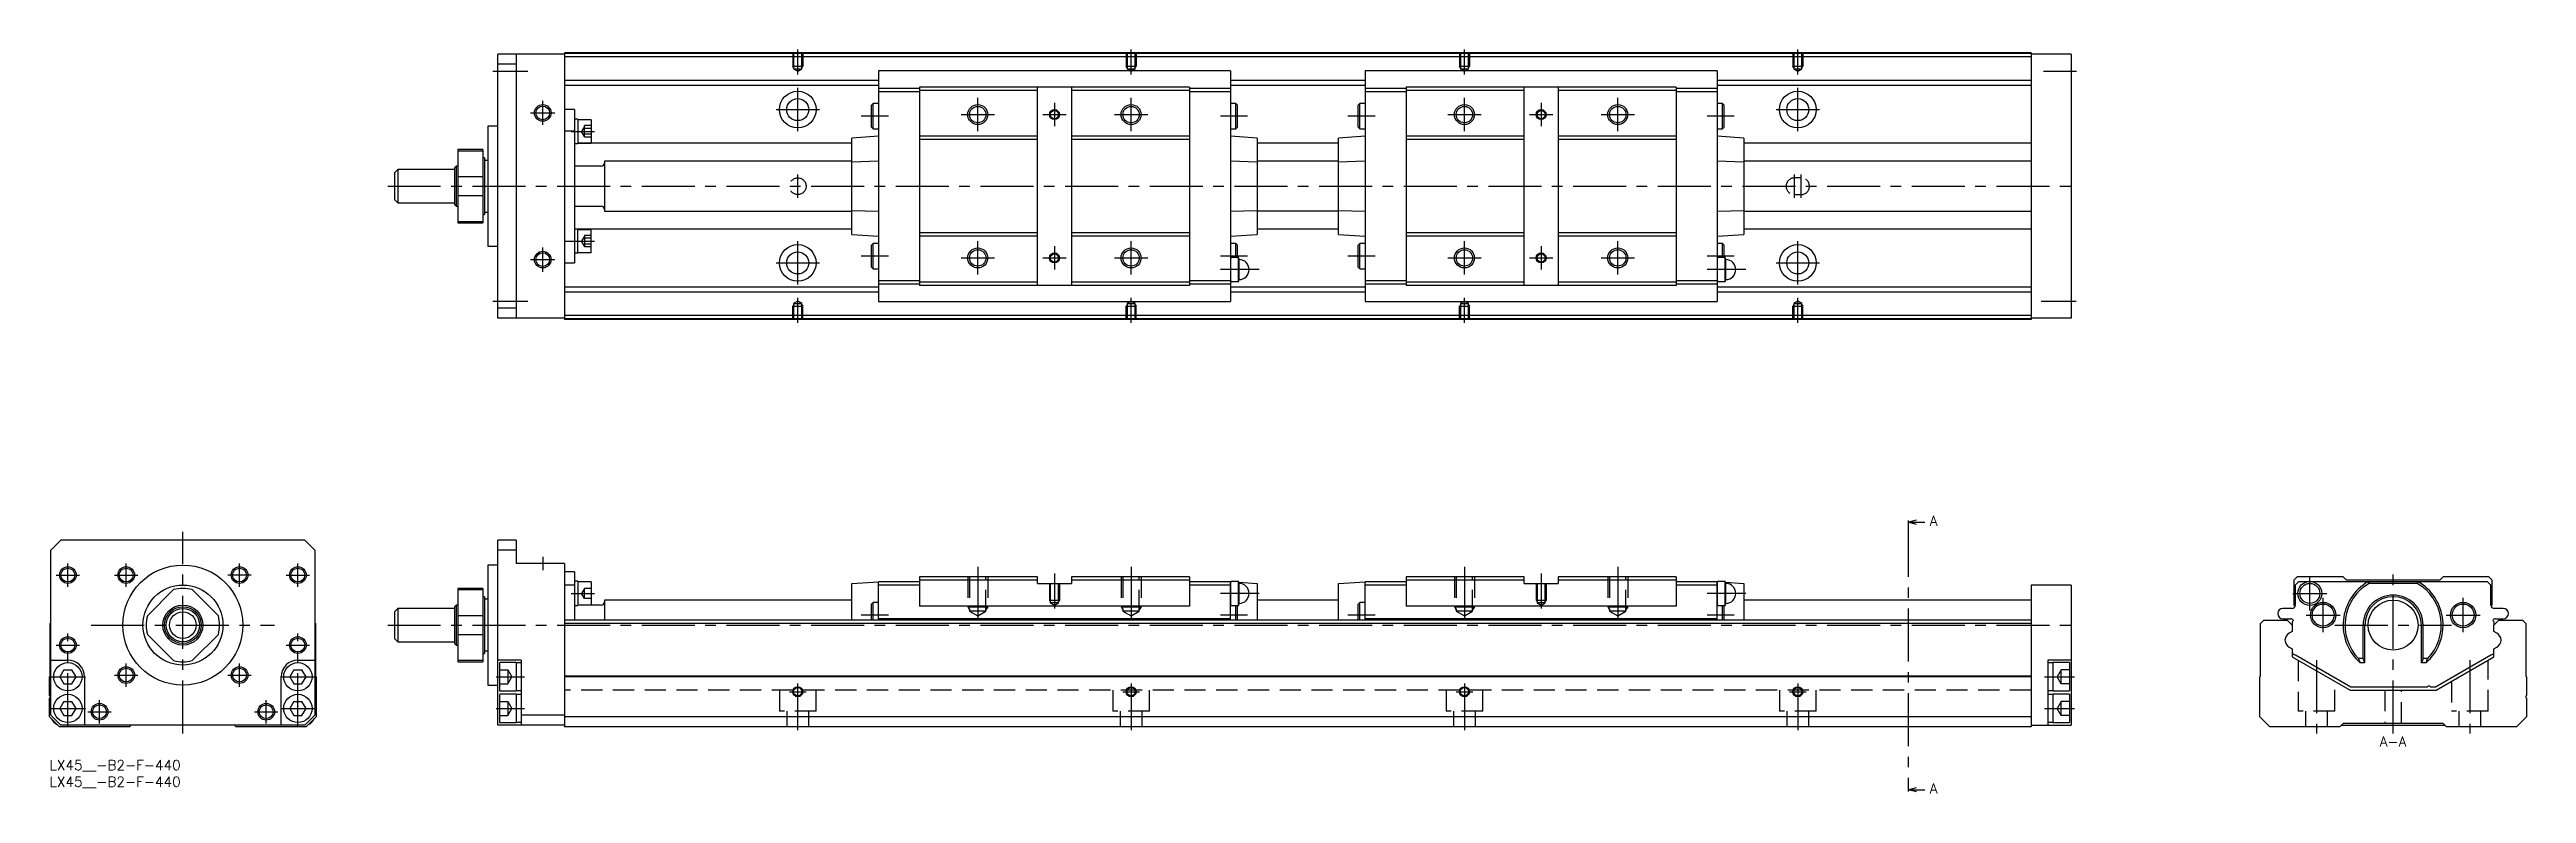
# Model space of a CAD drawing. Extents: x 0 to 743, y -10 to 213.
import ezdxf

# ---------------------------------------------------------------- set-up
doc = ezdxf.new("R2010")
doc.units = 0
doc.header["$LTSCALE"] = 0.5
doc.linetypes.add('CENTER', pattern=[50.8, 31.75, -6.35, 6.35, -6.35])
doc.linetypes.add('DASHED', pattern=[19.05, 12.7, -6.35])
for name, color, linetype in [('MSM_CENTER', 1, 'CENTER'), ('MSM_CONTINUOUS', 7, 'CONTINUOUS'), ('MSM_DASHED', 4, 'DASHED'), ('MSM_NARROW', 5, 'CONTINUOUS'), ('MSM_PART_NUMBER', 7, 'CONTINUOUS')]:
    doc.layers.add(name, color=color, linetype=linetype)
doc.styles.get("Standard").update_dxf_attribs({"font": 'txt.shx', "height": 3, "bigfont": 'bigfont.shx'})

# ---------------------------------------------------------------- blocks, each defined once
blk = doc.blocks.new('*U3')
at = {"layer": 'MSM_PART_NUMBER'}
blk.add_text('LX45__-B2-F-440', height=3, dxfattribs=at).set_placement((0, -3))
blk = doc.blocks.new('*U4')
at = {"layer": 'MSM_PART_NUMBER'}
blk.add_text('LX45__-B2-F-440', height=3, dxfattribs=at).set_placement((0, -8))

msp = doc.modelspace()

# ---------------------------------------------------------------- linework, layer by layer
at = {"layer": 'MSM_CENTER'}
for p, q in [((224.46, 205.61), (224.46, 213.12)), ((324.46, 205.61), (324.46, 213.12)), ((424.46, 205.61), (424.46, 213.12)), ((524.46, 205.61), (524.46, 213.12)), ((132.96, 206.62), (143.46, 206.62)), ((224.46, 188.62), (224.46, 201.62)), ((524.46, 188.62), (524.46, 201.62)), ((598.13, 206.62), (608.08, 206.62)), ((144.33, 194.12), (151.58, 194.12)), ((147.96, 190.5), (147.96, 197.75)), ((217.96, 195.12), (230.95, 195.12)), ((273.46, 193.62), (283.46, 193.62)), ((278.46, 188.62), (278.46, 198.62)), ((297.96, 193.62), (304.96, 193.62)), ((301.46, 197.12), (301.46, 190.12)), ((319.46, 193.62), (329.46, 193.62)), ((324.46, 188.62), (324.46, 198.62)), ((419.46, 193.62), (429.46, 193.62)), ((424.46, 188.62), (424.46, 198.62)), ((443.96, 193.62), (450.96, 193.62)), ((447.46, 197.12), (447.46, 190.12)), ((465.46, 193.62), (475.46, 193.62)), ((470.46, 188.62), (470.46, 198.62)), ((517.96, 195.12), (530.96, 195.12)), ((156.46, 188.58), (163.46, 188.58)), ((251.66, 193.12), (243.45, 193.12)), ((359.36, 193.12), (351.26, 193.12)), ((397.66, 193.12), (389.45, 193.12)), ((505.36, 193.12), (497.26, 193.12)), ((101.46, 172.12), (608.46, 172.12)), ((224.46, 168.62), (224.46, 175.62)), ((523.46, 168.62), (523.46, 175.62)), ((525.46, 168.62), (525.46, 175.62)), ((144.33, 150.12), (151.58, 150.12)), ((147.96, 146.5), (147.96, 153.75)), ((156.46, 155.67), (163.46, 155.67)), ((217.96, 149.12), (230.96, 149.12)), ((224.46, 142.62), (224.46, 155.62)), ((251.66, 151.12), (243.45, 151.12)), ((273.46, 150.62), (283.46, 150.62)), ((278.46, 145.62), (278.46, 155.62)), ((297.96, 150.62), (304.96, 150.62)), ((301.46, 154.12), (301.46, 147.12)), ((319.46, 150.62), (329.46, 150.62)), ((324.46, 145.62), (324.46, 155.62)), ((359.36, 151.12), (351.26, 151.12)), ((397.66, 151.12), (389.45, 151.12)), ((419.46, 150.62), (429.46, 150.62)), ((424.46, 145.62), (424.46, 155.62)), ((443.96, 150.62), (450.96, 150.62)), ((447.46, 154.12), (447.46, 147.12)), ((465.46, 150.62), (475.46, 150.62)), ((470.46, 145.62), (470.46, 155.62)), ((505.36, 151.12), (497.26, 151.12)), ((517.96, 149.12), (530.96, 149.12)), ((524.46, 142.62), (524.46, 155.62)), ((362.86, 147.12), (351.26, 147.12)), ((508.86, 147.12), (497.26, 147.12)), ((132.96, 137.62), (143.46, 137.62)), ((224.46, 131.12), (224.46, 138.63)), ((324.46, 131.12), (324.46, 138.63)), ((424.46, 131.12), (424.46, 138.63)), ((524.46, 131.12), (524.46, 138.63)), ((597.46, 137.62), (607.96, 137.62)), ((40, 8), (40, 68.5)), ((557.62, 70.87), (557.62, -8.37)), ((147.96, 61), (147.96, 57)), ((2, 55.5), (9, 55.5)), ((5.5, 52), (5.5, 59)), ((19.5, 55.5), (26.5, 55.5)), ((23, 52), (23, 59)), ((60.5, 55.5), (53.5, 55.5)), ((57, 52), (57, 59)), ((71, 55.5), (78, 55.5)), ((74.5, 52), (74.5, 59)), ((278.46, 58), (278.46, 40.3)), ((301.46, 56), (301.46, 45.5)), ((324.46, 58), (324.46, 40.3)), ((424.46, 58), (424.46, 40.3)), ((447.46, 56), (447.46, 45.5)), ((470.46, 58), (470.46, 40.3)), ((678.06, 44.87), (678.06, 55.13)), ((703.06, 8), (703.06, 56)), ((156.46, 50), (163.46, 50)), ((362.86, 50), (351.26, 50)), ((508.86, 50), (497.26, 50)), ((672.93, 50), (683.18, 50)), ((682.06, 38.37), (682.06, 48.63)), ((724.06, 38.37), (724.06, 48.63)), ((5.5, 10.25), (5.5, 38)), ((12.5, 40.5), (67.5, 40.5)), ((74.5, 10.25), (74.5, 38)), ((101.46, 40.5), (606.46, 40.5)), ((251.66, 43.5), (243.45, 43.5)), ((359.36, 43.5), (351.26, 43.5)), ((397.66, 43.5), (389.45, 43.5)), ((505.36, 43.5), (497.26, 43.5)), ((676.93, 43.5), (687.18, 43.5)), ((685.56, 40.5), (720.56, 40.5)), ((718.93, 43.5), (729.18, 43.5)), ((2, 34.5), (9, 34.5)), ((71, 34.5), (78, 34.5)), ((680.06, 29.97), (680.06, 8)), ((726.06, 29.97), (726.06, 8)), ((0.25, 25), (10.75, 25)), ((19.5, 25.5), (26.5, 25.5)), ((23, 22), (23, 29)), ((53.5, 25.5), (60.5, 25.5)), ((57, 22), (57, 29)), ((69.25, 25), (79.75, 25)), ((133.96, 25), (142.46, 25)), ((224.46, 9), (224.46, 23)), ((324.46, 23), (324.46, 9)), ((424.46, 23), (424.46, 9)), ((524.46, 23), (524.46, 9)), ((598.46, 25), (607.46, 25)), ((0.25, 15.5), (10.75, 15.5)), ((15, 11), (15, 18)), ((65, 11), (65, 18)), ((69.25, 15.5), (79.75, 15.5)), ((133.96, 15.5), (142.46, 15.5)), ((221.96, 20.5), (226.96, 20.5)), ((321.96, 20.5), (326.96, 20.5)), ((421.96, 20.5), (426.96, 20.5)), ((521.96, 20.5), (526.96, 20.5)), ((598.46, 15.5), (607.46, 15.5)), ((11.5, 14.5), (18.5, 14.5)), ((61.5, 14.5), (68.5, 14.5))]:
    msp.add_line(p, q, dxfattribs=at)
at = {"layer": 'MSM_CONTINUOUS'}
for p, q in [((154.46, 211.72), (134.46, 211.72)), ((134.46, 132.52), (134.46, 211.72)), ((139.96, 208.72), (134.46, 208.72)), ((139.96, 211.72), (139.96, 132.52)), ((594.46, 212.12), (154.46, 212.12)), ((154.46, 212.12), (154.46, 132.12)), ((594.46, 211.92), (154.46, 211.92)), ((594.46, 210.92), (154.46, 210.92)), ((594.46, 212.12), (594.46, 132.12)), ((606.46, 211.72), (594.46, 211.72)), ((606.46, 211.72), (606.46, 132.52)), ((248.66, 203.87), (154.46, 203.87)), ((248.66, 202.37), (154.46, 202.37)), ((354.26, 206.72), (248.66, 206.72)), ((248.66, 206.72), (248.66, 137.52)), ((260.96, 201.47), (248.66, 201.47)), ((341.96, 201.87), (260.96, 201.87)), ((260.96, 201.87), (260.96, 142.37)), ((296.36, 200.87), (260.96, 200.87)), ((296.36, 142.37), (296.36, 201.87)), ((306.56, 201.87), (306.56, 142.37)), ((341.96, 200.87), (306.56, 200.87)), ((341.96, 201.87), (341.96, 142.37)), ((354.26, 201.47), (341.96, 201.47)), ((354.26, 206.72), (354.26, 137.52)), ((394.66, 203.87), (354.26, 203.87)), ((394.66, 202.37), (354.26, 202.37)), ((500.26, 206.72), (394.66, 206.72)), ((394.66, 206.72), (394.66, 137.52)), ((406.96, 201.47), (394.66, 201.47)), ((487.96, 201.87), (406.96, 201.87)), ((406.96, 201.87), (406.96, 142.37)), ((442.36, 200.87), (406.96, 200.87)), ((442.36, 142.37), (442.36, 201.87)), ((452.56, 201.87), (452.56, 142.37)), ((487.96, 200.87), (452.56, 200.87)), ((487.96, 201.87), (487.96, 142.37)), ((500.26, 201.47), (487.96, 201.47)), ((500.26, 206.72), (500.26, 137.52)), ((594.46, 203.87), (500.26, 203.87)), ((594.46, 202.37), (500.26, 202.37)), ((157.46, 195.12), (154.46, 195.12)), ((157.46, 195.12), (157.46, 149.12)), ((247.06, 196.92), (246.56, 196.42)), ((246.56, 189.82), (246.56, 196.42)), ((247.06, 189.32), (247.06, 196.92)), ((248.66, 196.92), (247.06, 196.92)), ((260.96, 200.47), (248.66, 200.47)), ((354.26, 200.47), (341.96, 200.47)), ((355.86, 196.92), (354.26, 196.92)), ((356.36, 196.42), (355.86, 196.92)), ((355.86, 189.32), (355.86, 196.92)), ((356.36, 189.82), (356.36, 196.42)), ((393.06, 196.92), (392.56, 196.42)), ((392.56, 189.82), (392.56, 196.42)), ((393.06, 189.32), (393.06, 196.92)), ((394.66, 196.92), (393.06, 196.92)), ((406.96, 200.47), (394.66, 200.47)), ((500.26, 200.47), (487.96, 200.47)), ((501.86, 196.92), (500.26, 196.92)), ((502.36, 196.42), (501.86, 196.92)), ((501.86, 189.32), (501.86, 196.92)), ((502.36, 189.82), (502.36, 196.42)), ((131.46, 190.12), (131.46, 154.12)), ((134.46, 190.12), (131.46, 190.12)), ((157.46, 188.65), (154.46, 188.65)), ((158.46, 192.23), (157.46, 192.23)), ((158.46, 192.23), (158.46, 184.93)), ((162.46, 192.08), (158.46, 192.08)), ((162.46, 192.08), (162.46, 185.08)), ((248.66, 187.12), (240.66, 186.57)), ((240.66, 157.68), (240.66, 186.57)), ((246.56, 189.82), (247.06, 189.32)), ((247.06, 189.32), (248.66, 189.32)), ((296.36, 187.12), (260.96, 187.12)), ((296.36, 186.12), (260.96, 186.12)), ((341.96, 187.12), (306.56, 187.12)), ((341.96, 186.12), (306.56, 186.12)), ((354.26, 189.32), (355.86, 189.32)), ((362.26, 186.57), (354.26, 187.12)), ((355.86, 189.32), (356.36, 189.82)), ((362.26, 186.57), (362.26, 157.68)), ((394.66, 187.12), (386.66, 186.57)), ((386.66, 157.68), (386.66, 186.57)), ((392.56, 189.82), (393.06, 189.32)), ((393.06, 189.32), (394.66, 189.32)), ((442.36, 187.12), (406.96, 187.12)), ((442.36, 186.12), (406.96, 186.12)), ((487.96, 187.12), (452.56, 187.12)), ((487.96, 186.12), (452.56, 186.12)), ((500.26, 189.32), (501.86, 189.32)), ((508.26, 186.57), (500.26, 187.12)), ((501.86, 189.32), (502.36, 189.82)), ((508.26, 186.57), (508.26, 157.68)), ((129.96, 183.12), (122.46, 183.12)), ((122.46, 183.12), (122.46, 161.12)), ((122.46, 182.76), (129.96, 182.76)), ((129.96, 183.12), (129.96, 161.12)), ((130.46, 180.62), (129.96, 180.62)), ((130.46, 180.62), (130.46, 163.62)), ((131.46, 179.87), (130.46, 179.87)), ((157.46, 184.93), (158.46, 184.93)), ((158.46, 185.08), (162.46, 185.08)), ((240.66, 185.05), (158.46, 185.05)), ((166.46, 179.62), (166.46, 164.62)), ((240.66, 179.62), (166.46, 179.62)), ((248.66, 179.61), (240.66, 179.36)), ((362.26, 179.36), (354.26, 179.61)), ((386.66, 185.05), (362.26, 185.05)), ((386.66, 179.62), (362.26, 179.62)), ((394.66, 179.61), (386.66, 179.36)), ((508.26, 179.36), (500.26, 179.61)), ((594.46, 185.05), (508.26, 185.05)), ((594.46, 179.62), (508.26, 179.62)), ((104.46, 177.12), (103.46, 176.12)), ((103.46, 176.12), (103.46, 168.12)), ((121.46, 177.12), (104.46, 177.12)), ((104.46, 177.12), (104.46, 167.12)), ((121.96, 178.12), (121.46, 177.62)), ((121.46, 177.62), (121.46, 166.62)), ((122.46, 178.12), (121.96, 178.12)), ((121.96, 178.12), (121.96, 166.12)), ((129.96, 174.92), (122.46, 174.92)), ((165.46, 178.12), (157.46, 178.12)), ((103.46, 168.12), (104.46, 167.12)), ((104.46, 167.12), (121.46, 167.12)), ((121.46, 166.62), (121.96, 166.12)), ((121.96, 166.12), (122.46, 166.12)), ((122.46, 169.33), (129.96, 169.33)), ((129.96, 163.62), (130.46, 163.62)), ((130.46, 164.37), (131.46, 164.37)), ((157.46, 166.12), (165.46, 166.12)), ((166.46, 164.62), (240.66, 164.62)), ((240.66, 164.89), (248.66, 164.64)), ((354.26, 164.64), (362.26, 164.89)), ((386.66, 164.62), (362.26, 164.62)), ((386.66, 164.89), (394.66, 164.64)), ((500.26, 164.64), (508.26, 164.89)), ((508.26, 164.62), (594.46, 164.62)), ((129.96, 161.49), (122.46, 161.49)), ((122.46, 161.12), (129.96, 161.12)), ((157.46, 159.32), (158.46, 159.32)), ((158.46, 152.02), (158.46, 159.32)), ((240.66, 159.2), (158.46, 159.2)), ((158.46, 159.17), (162.46, 159.17)), ((162.46, 152.17), (162.46, 159.17)), ((240.66, 157.68), (248.66, 157.12)), ((296.36, 158.12), (260.96, 158.12)), ((296.36, 157.12), (260.96, 157.12)), ((341.96, 158.12), (306.56, 158.12)), ((341.96, 157.12), (306.56, 157.12)), ((354.26, 157.12), (362.26, 157.68)), ((386.66, 159.2), (362.26, 159.2)), ((386.66, 157.68), (394.66, 157.12)), ((442.36, 158.12), (406.96, 158.12)), ((442.36, 157.12), (406.96, 157.12)), ((487.96, 158.12), (452.56, 158.12)), ((487.96, 157.12), (452.56, 157.12)), ((500.26, 157.12), (508.26, 157.68)), ((594.46, 159.2), (508.26, 159.2)), ((131.46, 154.12), (134.46, 154.12)), ((157.46, 155.6), (154.46, 155.6)), ((154.46, 149.12), (157.46, 149.12)), ((158.46, 152.02), (157.46, 152.02)), ((162.46, 152.17), (158.46, 152.17)), ((247.06, 154.92), (246.56, 154.42)), ((246.56, 147.82), (246.56, 154.42)), ((247.06, 147.32), (247.06, 154.92)), ((248.66, 154.92), (247.06, 154.92)), ((355.86, 154.92), (354.26, 154.92)), ((354.42, 150.72), (354.26, 150.12)), ((354.42, 143.52), (354.42, 150.72)), ((356.7, 150.72), (354.42, 150.72)), ((356.36, 154.42), (355.86, 154.92)), ((355.86, 150.72), (355.86, 154.92)), ((356.36, 150.72), (356.36, 154.42)), ((356.7, 143.52), (356.7, 150.72)), ((356.86, 150.12), (356.7, 150.72)), ((356.86, 144.12), (356.86, 150.12)), ((393.06, 154.92), (392.56, 154.42)), ((392.56, 147.82), (392.56, 154.42)), ((393.06, 147.32), (393.06, 154.92)), ((394.66, 154.92), (393.06, 154.92)), ((501.86, 154.92), (500.26, 154.92)), ((500.42, 150.72), (500.26, 150.12)), ((500.42, 143.52), (500.42, 150.72)), ((502.7, 150.72), (500.42, 150.72)), ((502.36, 154.42), (501.86, 154.92)), ((501.86, 150.72), (501.86, 154.92)), ((502.36, 150.72), (502.36, 154.42)), ((502.7, 143.52), (502.7, 150.72)), ((502.86, 150.12), (502.7, 150.72)), ((502.86, 144.12), (502.86, 150.12)), ((248.66, 141.87), (154.46, 141.87)), ((246.56, 147.82), (247.06, 147.32)), ((247.06, 147.32), (248.66, 147.32)), ((260.96, 143.77), (248.66, 143.77)), ((260.96, 142.77), (248.66, 142.77)), ((296.36, 143.37), (260.96, 143.37)), ((341.96, 142.37), (260.96, 142.37)), ((341.96, 143.37), (306.56, 143.37)), ((354.26, 143.77), (341.96, 143.77)), ((354.26, 142.77), (341.96, 142.77)), ((354.26, 144.12), (354.42, 143.52)), ((394.66, 141.87), (354.26, 141.87)), ((354.42, 143.52), (356.7, 143.52)), ((356.7, 143.52), (356.86, 144.12)), ((392.56, 147.82), (393.06, 147.32)), ((393.06, 147.32), (394.66, 147.32)), ((406.96, 143.77), (394.66, 143.77)), ((406.96, 142.77), (394.66, 142.77)), ((442.36, 143.37), (406.96, 143.37)), ((487.96, 142.37), (406.96, 142.37)), ((487.96, 143.37), (452.56, 143.37)), ((500.26, 143.77), (487.96, 143.77)), ((500.26, 142.77), (487.96, 142.77)), ((500.26, 144.12), (500.42, 143.52)), ((594.46, 141.87), (500.26, 141.87)), ((500.42, 143.52), (502.7, 143.52)), ((502.7, 143.52), (502.86, 144.12)), ((139.96, 135.52), (134.46, 135.52)), ((248.66, 140.37), (154.46, 140.37)), ((248.66, 137.52), (354.26, 137.52)), ((394.66, 140.37), (354.26, 140.37)), ((394.66, 137.52), (500.26, 137.52)), ((594.46, 140.37), (500.26, 140.37)), ((154.46, 132.52), (134.46, 132.52)), ((594.46, 133.32), (154.46, 133.32)), ((594.46, 132.32), (154.46, 132.32)), ((594.46, 132.12), (154.46, 132.12)), ((606.46, 132.52), (594.46, 132.52)), ((557.62, 71.37), (560.12, 72.04)), ((557.62, 71.87), (557.62, 70.87)), ((557.62, 71.37), (562.62, 71.37)), ((560.12, 70.7), (557.62, 71.37)), ((3.4, 66), (0.4, 63)), ((0.4, 13.5), (0.4, 63)), ((76.6, 66), (3.4, 66)), ((79.6, 63), (76.6, 66)), ((79.6, 63), (79.6, 13.5)), ((139.96, 66), (134.46, 66)), ((134.46, 10.5), (134.46, 66)), ((139.96, 63), (134.46, 63)), ((139.96, 66), (139.96, 59)), ((134.46, 58.5), (131.46, 58.5)), ((131.46, 58.5), (131.46, 22.5)), ((154.46, 59), (139.96, 59)), ((154.46, 59), (154.46, 10)), ((157.46, 56.5), (154.46, 56.5)), ((157.46, 52.5), (154.46, 52.5)), ((157.46, 56.5), (157.46, 42)), ((158.46, 53.65), (157.46, 53.65)), ((158.46, 53.65), (158.46, 46.35)), ((162.46, 53.5), (158.46, 53.5)), ((162.46, 53.5), (162.46, 46.5)), ((240.66, 53), (248.66, 53.5)), ((240.66, 42), (240.66, 53)), ((260.96, 53.5), (248.66, 53.5)), ((248.66, 42), (248.66, 53.5)), ((260.96, 52.5), (248.66, 52.5)), ((296.36, 55), (260.96, 55)), ((260.96, 55), (260.96, 46.15)), ((296.36, 54), (260.96, 54)), ((296.36, 53), (296.36, 55)), ((296.36, 53), (306.56, 53)), ((306.56, 55), (306.56, 53)), ((341.96, 55), (306.56, 55)), ((341.96, 54), (306.56, 54)), ((341.96, 55), (341.96, 46.15)), ((354.26, 53.5), (341.96, 53.5)), ((354.26, 52.5), (341.96, 52.5)), ((354.42, 53.6), (354.26, 53)), ((354.26, 53.5), (354.39, 53.49)), ((354.26, 42), (354.26, 53.5)), ((354.42, 46.4), (354.42, 53.6)), ((356.7, 53.6), (354.42, 53.6)), ((356.86, 53), (356.7, 53.6)), ((356.7, 46.4), (356.7, 53.6)), ((356.77, 53.34), (362.26, 53)), ((356.86, 47), (356.86, 53)), ((362.26, 53), (362.26, 42)), ((386.66, 53), (394.66, 53.5)), ((386.66, 42), (386.66, 53)), ((406.96, 53.5), (394.66, 53.5)), ((394.66, 42), (394.66, 53.5)), ((406.96, 52.5), (394.66, 52.5)), ((442.36, 55), (406.96, 55)), ((406.96, 55), (406.96, 46.15)), ((442.36, 54), (406.96, 54)), ((442.36, 53), (442.36, 55)), ((442.36, 53), (452.56, 53)), ((452.56, 55), (452.56, 53)), ((487.96, 55), (452.56, 55)), ((487.96, 54), (452.56, 54)), ((487.96, 55), (487.96, 46.15)), ((500.26, 53.5), (487.96, 53.5)), ((500.26, 52.5), (487.96, 52.5)), ((500.42, 53.6), (500.26, 53)), ((500.26, 53.5), (500.39, 53.49)), ((500.26, 42), (500.26, 53.5)), ((500.42, 46.4), (500.42, 53.6)), ((502.7, 53.6), (500.42, 53.6)), ((502.86, 53), (502.7, 53.6)), ((502.7, 46.4), (502.7, 53.6)), ((502.77, 53.34), (508.26, 53)), ((502.86, 47), (502.86, 53)), ((508.26, 53), (508.26, 42)), ((606.46, 52.5), (594.46, 52.5)), ((594.46, 52.5), (594.46, 10)), ((606.46, 52.5), (606.46, 10.5)), ((674.31, 55), (673.31, 54)), ((673.31, 54), (673.31, 46.62)), ((674.71, 53.5), (673.71, 52.5)), ((673.71, 52.5), (673.71, 46.5)), ((688.06, 55), (674.31, 55)), ((677.21, 53.5), (674.71, 53.5)), ((731.41, 53.5), (678.9, 53.5)), ((689.06, 54), (688.06, 55)), ((717.06, 54), (689.06, 54)), ((695.57, 53.5), (695.83, 53)), ((710.29, 53), (695.83, 53)), ((710.29, 53), (710.54, 53.5)), ((718.06, 55), (717.06, 54)), ((731.81, 55), (718.06, 55)), ((732.41, 52.5), (731.41, 53.5)), ((732.81, 54), (731.81, 55)), ((732.41, 46.5), (732.41, 52.5)), ((732.81, 46.62), (732.81, 54)), ((37.2, 51.14), (29.36, 43.3)), ((50.64, 43.3), (42.8, 51.14)), ((104.46, 45.5), (103.46, 44.5)), ((121.46, 45.5), (104.46, 45.5)), ((104.46, 45.5), (104.46, 35.5)), ((121.96, 46.5), (121.46, 46)), ((121.46, 46), (121.46, 35)), ((122.46, 46.5), (121.96, 46.5)), ((121.96, 46.5), (121.96, 34.5)), ((129.96, 51.5), (122.46, 51.5)), ((122.46, 51.5), (122.46, 29.5)), ((122.46, 51.14), (129.96, 51.14)), ((129.96, 51.5), (129.96, 29.5)), ((130.46, 49), (129.96, 49)), ((130.46, 49), (130.46, 32)), ((131.46, 48.25), (130.46, 48.25)), ((157.46, 46.35), (158.46, 46.35)), ((165.46, 46.5), (158.46, 46.5)), ((166.46, 48), (166.46, 42)), ((240.66, 48), (166.46, 48)), ((247.06, 47.3), (246.56, 46.8)), ((246.56, 42), (246.56, 46.8)), ((247.06, 42), (247.06, 47.3)), ((248.66, 47.3), (247.06, 47.3)), ((341.96, 46.15), (260.96, 46.15)), ((354.26, 47), (354.42, 46.4)), ((354.42, 46.4), (356.7, 46.4)), ((355.86, 42), (355.86, 46.4)), ((356.36, 42), (356.36, 46.4)), ((356.7, 46.4), (356.86, 47)), ((386.66, 48), (362.26, 48)), ((393.06, 47.3), (392.56, 46.8)), ((392.56, 42), (392.56, 46.8)), ((393.06, 42), (393.06, 47.3)), ((394.66, 47.3), (393.06, 47.3)), ((487.96, 46.15), (406.96, 46.15)), ((500.26, 47), (500.42, 46.4)), ((500.42, 46.4), (502.7, 46.4)), ((501.86, 42), (501.86, 46.4)), ((502.36, 42), (502.36, 46.4)), ((502.7, 46.4), (502.86, 47)), ((594.46, 48), (508.26, 48)), ((672.71, 45.5), (670.01, 45.5)), ((736.11, 45.5), (733.41, 45.5)), ((0.2, 41), (0.4, 41.2)), ((0.2, 25.2), (0.2, 41)), ((29.36, 37.7), (37.2, 29.86)), ((42.8, 29.86), (50.64, 37.7)), ((79.6, 41.2), (79.8, 41)), ((79.8, 41), (79.8, 25.2)), ((103.46, 44.5), (103.46, 36.5)), ((129.96, 43.3), (122.46, 43.3)), ((122.46, 37.7), (129.96, 37.7)), ((594.46, 42), (154.46, 42)), ((594.46, 41), (154.46, 41)), ((354.26, 42.4), (248.66, 42.4)), ((500.26, 42.4), (394.66, 42.4)), ((663.26, 41), (664.26, 42)), ((663.26, 25.2), (663.26, 41)), ((664.26, 42), (671.31, 42)), ((670.01, 42.4), (672.31, 42.4)), ((671.31, 42), (672.81, 40.5)), ((672.81, 38.61), (671.91, 38.1)), ((672.76, 41.2), (672.76, 40.55)), ((672.81, 40.5), (672.81, 38.61)), ((694.06, 30.44), (694.06, 40.5)), ((694.56, 29.22), (694.56, 40.5)), ((711.56, 29.22), (711.56, 40.5)), ((712.06, 30.44), (712.06, 40.5)), ((733.31, 40.5), (734.81, 42)), ((733.31, 38.61), (733.31, 40.5)), ((734.2, 38.1), (733.31, 38.61)), ((733.36, 40.55), (733.36, 41.2)), ((733.81, 42.4), (736.11, 42.4)), ((734.81, 42), (741.86, 42)), ((741.86, 42), (742.86, 41)), ((742.86, 41), (742.86, 25.2)), ((0.4, 30), (5.5, 30)), ((74.5, 30), (79.6, 30)), ((103.46, 36.5), (104.46, 35.5)), ((104.46, 35.5), (121.46, 35.5)), ((121.46, 35), (121.96, 34.5)), ((121.96, 34.5), (122.46, 34.5)), ((129.96, 29.86), (122.46, 29.86)), ((129.96, 32), (130.46, 32)), ((130.46, 32.75), (131.46, 32.75)), ((141.46, 30), (134.46, 30)), ((141.46, 30), (141.46, 10.5)), ((606.46, 30), (599.46, 30)), ((599.46, 30), (599.46, 10.5)), ((671.91, 33.9), (672.81, 33.39)), ((672.81, 33.39), (672.81, 31)), ((672.81, 31), (690.13, 21)), ((673.56, 31.61), (673.76, 31.61)), ((673.76, 31.61), (690.4, 22)), ((694.06, 30.44), (692.7, 30.44)), ((694.56, 29.22), (694.06, 30.44)), ((712.06, 30.44), (711.56, 29.22)), ((713.42, 30.44), (712.06, 30.44)), ((715.72, 22), (732.36, 31.61)), ((715.99, 21), (733.31, 31)), ((732.36, 31.61), (732.56, 31.61)), ((733.31, 33.39), (734.2, 33.9)), ((733.31, 31), (733.31, 33.39)), ((0, 25), (0.2, 25.2)), ((0, 19.4), (0, 25)), ((4.27, 27.12), (3.05, 25)), ((3.05, 25), (4.27, 22.88)), ((4.27, 27.12), (6.73, 27.12)), ((4.27, 22.88), (6.73, 22.88)), ((7.95, 25), (6.73, 27.12)), ((6.73, 22.88), (7.95, 25)), ((10.5, 25), (10.5, 10.5)), ((69.5, 10.5), (69.5, 25)), ((73.27, 27.12), (72.05, 25)), ((72.05, 25), (73.27, 22.88)), ((73.27, 27.12), (75.73, 27.12)), ((73.27, 22.88), (75.73, 22.88)), ((76.95, 25), (75.73, 27.12)), ((75.73, 22.88), (76.95, 25)), ((79.8, 25.2), (80, 25)), ((80, 25), (80, 13)), ((122.46, 29.5), (129.96, 29.5)), ((131.46, 22.5), (134.46, 22.5)), ((134.96, 29), (134.96, 21)), ((139.96, 29.25), (135.21, 29.25)), ((139.96, 29.25), (139.96, 20.75)), ((141.46, 29.15), (139.96, 29.15)), ((594.46, 25.2), (154.46, 25.2)), ((594.46, 25), (154.46, 25)), ((600.96, 29.15), (599.46, 29.15)), ((605.96, 29.25), (600.96, 29.25)), ((600.96, 29.25), (600.96, 20.75)), ((605.96, 29.25), (605.96, 20.75)), ((663.06, 25), (663.26, 25.2)), ((663.06, 13), (663.06, 25)), ((694.56, 29.22), (693.17, 29.22)), ((712.94, 29.22), (711.56, 29.22)), ((742.86, 25.2), (743.06, 25)), ((743.06, 25), (743.06, 19.4)), ((0, 13), (0, 18.6)), ((4.27, 17.62), (3.05, 15.5)), ((3.05, 15.5), (4.27, 13.38)), ((4.27, 17.62), (6.73, 17.62)), ((7.95, 15.5), (6.73, 17.62)), ((6.73, 13.38), (7.95, 15.5)), ((73.27, 17.62), (72.05, 15.5)), ((72.05, 15.5), (73.27, 13.38)), ((73.27, 17.62), (75.73, 17.62)), ((76.95, 15.5), (75.73, 17.62)), ((75.73, 13.38), (76.95, 15.5)), ((134.96, 19.5), (134.96, 11.5)), ((135.21, 20.75), (139.96, 20.75)), ((139.96, 19.75), (135.21, 19.75)), ((139.96, 20.85), (141.46, 20.85)), ((139.96, 19.75), (139.96, 11.25)), ((141.46, 19.65), (139.96, 19.65)), ((599.46, 20.85), (600.96, 20.85)), ((600.96, 19.65), (599.46, 19.65)), ((600.96, 20.75), (605.96, 20.75)), ((605.96, 19.75), (600.96, 19.75)), ((600.96, 19.75), (600.96, 11.25)), ((605.96, 19.75), (605.96, 11.25)), ((690.13, 21), (715.99, 21)), ((690.4, 22), (713.41, 22)), ((714.21, 22), (715.72, 22)), ((743.06, 18.6), (743.06, 13)), ((3, 10), (0, 13)), ((3.4, 10.5), (0.4, 13.5)), ((24, 10), (3, 10)), ((76.6, 10.5), (3.4, 10.5)), ((4.27, 13.38), (6.73, 13.38)), ((24.5, 10.5), (24, 10)), ((56, 10), (55.5, 10.5)), ((77, 10), (56, 10)), ((73.27, 13.38), (75.73, 13.38)), ((79.6, 13.5), (76.6, 10.5)), ((80, 13), (77, 10)), ((154.46, 10.5), (134.46, 10.5)), ((135.21, 11.25), (139.96, 11.25)), ((139.96, 11.35), (141.46, 11.35)), ((154.46, 13.5), (141.46, 13.5)), ((594.46, 13), (154.46, 13)), ((594.46, 10), (154.46, 10)), ((594.46, 10.5), (606.46, 10.5)), ((599.46, 11.35), (600.96, 11.35)), ((600.96, 11.25), (605.96, 11.25)), ((666.06, 10), (663.06, 13)), ((687.06, 10), (666.06, 10)), ((688.06, 11), (687.06, 10)), ((687.56, 10.5), (718.56, 10.5)), ((718.06, 11), (688.06, 11)), ((719.06, 10), (718.06, 11)), ((740.06, 10), (719.06, 10)), ((743.06, 13), (740.06, 10)), ((557.62, -8.87), (560.12, -8.2)), ((557.62, -8.37), (557.62, -9.37)), ((557.62, -8.87), (562.62, -8.87)), ((560.12, -9.54), (557.62, -8.87))]:
    msp.add_line(p, q, dxfattribs=at)
for centre, radius in [((147.96, 194.12), 2.07), ((224.46, 195.12), 5.5), ((224.46, 195.12), 3.3), ((278.46, 193.62), 2.46), ((301.46, 193.62), 1.23), ((324.46, 193.62), 2.46), ((424.46, 193.62), 2.46), ((447.46, 193.62), 1.23), ((470.46, 193.62), 2.46), ((524.46, 195.12), 5.5), ((524.46, 195.12), 3.3), ((147.96, 150.12), 2.07), ((224.46, 149.12), 5.5), ((224.46, 149.12), 3.3), ((278.46, 150.62), 2.46), ((301.46, 150.62), 1.23), ((324.46, 150.62), 2.46), ((424.46, 150.62), 2.46), ((447.46, 150.62), 1.23), ((470.46, 150.62), 2.46), ((524.46, 149.12), 5.5), ((524.46, 149.12), 3.3), ((5.5, 55.5), 2.07), ((23, 55.5), 2.07), ((40, 40.5), 18), ((40, 40.5), 12), ((57, 55.5), 2.07), ((74.5, 55.5), 2.07), ((678.06, 50), 3.6), ((678.06, 50), 3), ((40, 40.5), 6), ((40, 40.5), 5.5), ((40, 40.5), 5), ((682.06, 43.5), 3.8), ((682.06, 43.5), 3.3), ((703.06, 40.5), 7.5), ((724.06, 43.5), 3.8), ((724.06, 43.5), 3.3), ((40, 40.5), 4), ((5.5, 34.5), 2.07), ((74.5, 34.5), 2.07), ((5.5, 25), 4.25), ((23, 25.5), 2.07), ((57, 25.5), 2.07), ((74.5, 25), 4.25), ((5.5, 15.5), 4.25), ((15, 14.5), 2.07), ((65, 14.5), 2.07), ((74.5, 15.5), 4.25), ((224.46, 20.5), 1.23), ((324.46, 20.5), 1.23), ((424.46, 20.5), 1.23), ((524.46, 20.5), 1.23)]:
    msp.add_circle(centre, radius, dxfattribs=at)
for centre, radius, start, end in [((165.46, 179.12), 1, 270, 0), ((165.46, 165.12), 1, 0, 90), ((356.86, 147.12), 3, 270, 90), ((502.86, 147.12), 3, 270, 90), ((356.86, 50), 3, 270, 90), ((502.86, 50), 3, 270, 90), ((703.06, 40.5), 15, 119.92643, 228.76392), ((703.06, 40.5), 14.44, 120.05097, 224.15139), ((703.06, 40.5), 14.44, 315.84861, 59.94903), ((703.06, 40.5), 15, 311.23608, 60.07357), ((40, 40.5), 11, 75.27264, 104.72736), ((165.46, 47.5), 1, 270, 0), ((670.01, 43.95), 1.55, 90, 270), ((672.71, 46.5), 1, 270, 0), ((673.81, 46.62), 0.5, 180, 251.07258), ((703.06, 40.5), 9, 0, 180), ((703.06, 40.5), 8.5, 0, 180), ((733.41, 46.5), 1, 180, 270), ((732.31, 46.62), 0.5, 289.00551, 0), ((736.11, 43.95), 1.55, 270, 90), ((40, 40.5), 11, 165.27264, 194.72736), ((40, 40.5), 11, 345.27264, 14.72736), ((673.21, 35.85), 2.6, 120.00003, 176.58933), ((672.31, 41.4), 1, 30.09191, 90), ((673.56, 41.2), 0.8, 118.74892, 180), ((733.81, 41.4), 1, 90, 149.90809), ((732.56, 41.2), 0.8, 0, 61.25108), ((732.9, 35.85), 2.6, 3.41067, 59.99996), ((5.5, 25), 5, 0, 90), ((40, 40.5), 11, 255.27264, 284.72736), ((74.5, 25), 5, 90, 180), ((673.21, 36.15), 2.6, 183.41067, 239.99996), ((673.56, 32.41), 0.8, 200.37237, 270), ((705.28, 34.62), 13.26, 198.36858, 204.03004), ((700.76, 34.65), 13.33, 335.98509, 341.61629), ((732.56, 32.41), 0.8, 270, 339.63587), ((732.9, 36.15), 2.6, 300.00004, 356.58933), ((135.21, 29), 0.25, 90, 180), ((-0.3, 19), 0.5, 306.8699, 53.1301), ((135.21, 21), 0.25, 180, 270), ((135.21, 19.5), 0.25, 90, 180), ((713.81, 21.7), 0.5, 36.8699, 143.1301), ((743.36, 19), 0.5, 126.8699, 233.1301), ((3.4, 13.5), 3, 201.81505, 248.18495), ((76.6, 13.5), 3, 291.81368, 338.18632), ((135.21, 11.5), 0.25, 180, 270)]:
    msp.add_arc(centre, radius, start, end, dxfattribs=at)
at = {"layer": 'MSM_DASHED'}
for p, q in [((222.96, 212.12), (222.96, 208.12)), ((222.96, 208.12), (225.96, 208.12)), ((223.23, 207.66), (222.96, 208.12)), ((223.23, 212.12), (223.23, 207.32)), ((225.69, 207.32), (225.69, 212.12)), ((225.69, 207.66), (225.96, 208.12)), ((225.96, 212.12), (225.96, 208.12)), ((322.96, 212.12), (322.96, 208.12)), ((322.96, 208.12), (325.96, 208.12)), ((323.23, 207.66), (322.96, 208.12)), ((323.23, 212.12), (323.23, 207.32)), ((325.69, 207.32), (325.69, 212.12)), ((325.69, 207.66), (325.96, 208.12)), ((325.96, 212.12), (325.96, 208.12)), ((422.96, 212.12), (422.96, 208.12)), ((422.96, 208.12), (425.96, 208.12)), ((423.23, 207.66), (422.96, 208.12)), ((423.23, 212.12), (423.23, 207.32)), ((425.69, 207.32), (425.69, 212.12)), ((425.69, 207.66), (425.96, 208.12)), ((425.96, 212.12), (425.96, 208.12)), ((522.96, 212.12), (522.96, 208.12)), ((522.96, 208.12), (525.96, 208.12)), ((523.23, 207.66), (522.96, 208.12)), ((523.23, 212.12), (523.23, 207.32)), ((525.69, 207.32), (525.69, 212.12)), ((525.69, 207.66), (525.96, 208.12)), ((525.96, 212.12), (525.96, 208.12)), ((223.23, 207.32), (224.46, 206.61)), ((223.23, 207.32), (225.69, 207.32)), ((224.46, 206.61), (225.69, 207.32)), ((323.23, 207.32), (324.27, 206.72)), ((323.23, 207.32), (325.69, 207.32)), ((324.65, 206.72), (325.69, 207.32)), ((423.23, 207.32), (424.27, 206.72)), ((423.23, 207.32), (425.69, 207.32)), ((424.65, 206.72), (425.69, 207.32)), ((523.23, 207.32), (524.46, 206.61)), ((523.23, 207.32), (525.69, 207.32)), ((524.46, 206.61), (525.69, 207.32)), ((160.46, 190.08), (159.59, 188.58)), ((160.46, 187.08), (159.59, 188.58)), ((160.46, 186.85), (160.46, 190.31)), ((162.46, 190.31), (160.46, 190.31)), ((162.46, 189.45), (160.46, 189.45)), ((162.46, 187.71), (160.46, 187.71)), ((162.46, 186.85), (160.46, 186.85)), ((525.46, 174.62), (523.46, 174.62)), ((523.46, 169.62), (525.46, 169.62)), ((160.46, 157.17), (159.59, 155.67)), ((160.46, 157.4), (160.46, 153.94)), ((162.46, 157.4), (160.46, 157.4)), ((162.46, 156.54), (160.46, 156.54)), ((160.46, 154.17), (159.59, 155.67)), ((162.46, 154.8), (160.46, 154.8)), ((162.46, 153.94), (160.46, 153.94)), ((223.23, 136.59), (222.96, 136.12)), ((222.96, 136.12), (225.96, 136.12)), ((222.96, 132.12), (222.96, 136.12)), ((224.46, 137.63), (223.23, 136.92)), ((223.23, 136.92), (225.69, 136.92)), ((223.23, 136.92), (223.23, 132.12)), ((225.69, 136.92), (224.46, 137.63)), ((225.69, 132.12), (225.69, 136.92)), ((225.69, 136.59), (225.96, 136.12)), ((225.96, 132.12), (225.96, 136.12)), ((323.23, 136.59), (322.96, 136.12)), ((322.96, 136.12), (325.96, 136.12)), ((322.96, 132.12), (322.96, 136.12)), ((324.27, 137.52), (323.23, 136.92)), ((323.23, 136.92), (325.69, 136.92)), ((323.23, 136.92), (323.23, 132.12)), ((325.69, 136.92), (324.65, 137.52)), ((325.69, 132.12), (325.69, 136.92)), ((325.69, 136.59), (325.96, 136.12)), ((325.96, 132.12), (325.96, 136.12)), ((423.23, 136.59), (422.96, 136.12)), ((422.96, 136.12), (425.96, 136.12)), ((422.96, 132.12), (422.96, 136.12)), ((424.27, 137.52), (423.23, 136.92)), ((423.23, 136.92), (425.69, 136.92)), ((423.23, 136.92), (423.23, 132.12)), ((425.69, 136.92), (424.65, 137.52)), ((425.69, 132.12), (425.69, 136.92)), ((425.69, 136.59), (425.96, 136.12)), ((425.96, 132.12), (425.96, 136.12)), ((523.23, 136.59), (522.96, 136.12)), ((522.96, 132.12), (522.96, 136.12)), ((522.96, 136.12), (525.96, 136.12)), ((524.46, 137.63), (523.23, 136.92)), ((523.23, 136.92), (523.23, 132.12)), ((523.23, 136.92), (525.69, 136.92)), ((525.69, 136.92), (524.46, 137.63)), ((525.69, 132.12), (525.69, 136.92)), ((525.69, 136.59), (525.96, 136.12)), ((525.96, 132.12), (525.96, 136.12)), ((275.46, 55), (275.46, 46)), ((276, 55), (276, 44.72)), ((280.92, 44.72), (280.92, 55)), ((281.46, 55), (281.46, 46)), ((299.96, 53), (299.96, 48)), ((300.23, 53), (300.23, 47.21)), ((302.69, 47.21), (302.69, 53)), ((302.96, 53), (302.96, 48)), ((321.46, 55), (321.46, 46)), ((322, 55), (322, 44.72)), ((326.92, 44.72), (326.92, 55)), ((327.46, 55), (327.46, 46)), ((421.46, 55), (421.46, 46)), ((422, 55), (422, 44.72)), ((426.92, 44.72), (426.92, 55)), ((427.46, 55), (427.46, 46)), ((445.96, 53), (445.96, 48)), ((446.23, 53), (446.23, 47.21)), ((448.69, 47.21), (448.69, 53)), ((448.96, 53), (448.96, 48)), ((467.46, 55), (467.46, 46)), ((468, 55), (468, 44.72)), ((472.92, 44.72), (472.92, 55)), ((473.46, 55), (473.46, 46)), ((160.46, 51.5), (159.59, 50)), ((160.46, 48.5), (159.59, 50)), ((160.46, 48.5), (160.46, 51.5)), ((162.46, 51.5), (160.46, 51.5)), ((160.46, 50), (162.46, 50)), ((162.46, 48.5), (160.46, 48.5)), ((275.46, 46), (276, 45.06)), ((275.46, 46), (281.46, 46)), ((280.92, 44.72), (276, 44.72)), ((276, 44.72), (278.46, 43.3)), ((278.46, 43.3), (280.92, 44.72)), ((281.46, 46), (280.92, 45.06)), ((299.96, 48), (302.96, 48)), ((299.96, 48), (300.23, 47.53)), ((300.23, 47.21), (301.46, 46.5)), ((302.69, 47.21), (300.23, 47.21)), ((301.46, 46.5), (302.69, 47.21)), ((302.96, 48), (302.69, 47.53)), ((321.46, 46), (327.46, 46)), ((321.46, 46), (322, 45.06)), ((322, 44.72), (324.46, 43.3)), ((326.92, 44.72), (322, 44.72)), ((324.46, 43.3), (326.92, 44.72)), ((327.46, 46), (326.92, 45.06)), ((421.46, 46), (422, 45.06)), ((421.46, 46), (427.46, 46)), ((426.92, 44.72), (422, 44.72)), ((422, 44.72), (424.46, 43.3)), ((424.46, 43.3), (426.92, 44.72)), ((427.46, 46), (426.92, 45.06)), ((445.96, 48), (448.96, 48)), ((445.96, 48), (446.23, 47.53)), ((446.23, 47.21), (447.46, 46.5)), ((448.69, 47.21), (446.23, 47.21)), ((447.46, 46.5), (448.69, 47.21)), ((448.96, 48), (448.69, 47.53)), ((467.46, 46), (473.46, 46)), ((467.46, 46), (468, 45.06)), ((468, 44.72), (470.46, 43.3)), ((472.92, 44.72), (468, 44.72)), ((470.46, 43.3), (472.92, 44.72)), ((473.46, 46), (472.92, 45.06)), ((674.56, 29.99), (674.56, 14.7)), ((731.56, 14.7), (731.56, 29.99)), ((134.96, 27.12), (137.46, 27.12)), ((134.96, 25), (137.46, 25)), ((134.96, 22.88), (137.46, 22.88)), ((137.46, 27.12), (137.46, 22.88)), ((137.46, 27.12), (138.69, 25)), ((137.46, 22.88), (138.69, 25)), ((594.46, 25.2), (154.46, 25.2)), ((594.46, 25), (154.46, 25)), ((603.46, 27.12), (602.23, 25)), ((603.46, 22.88), (602.23, 25)), ((605.96, 27.12), (603.46, 27.12)), ((603.46, 22.88), (603.46, 27.12)), ((603.46, 25), (605.96, 25)), ((605.96, 22.88), (603.46, 22.88)), ((685.56, 14.7), (685.56, 23.64)), ((720.56, 23.64), (720.56, 14.7)), ((134.96, 17.62), (137.46, 17.62)), ((134.96, 15.5), (137.46, 15.5)), ((137.46, 17.62), (138.69, 15.5)), ((137.46, 17.62), (137.46, 13.38)), ((137.46, 13.38), (138.69, 15.5)), ((594.46, 21), (154.46, 21)), ((218.96, 21), (218.96, 14.7)), ((229.96, 14.7), (229.96, 21)), ((318.96, 21), (318.96, 14.7)), ((329.96, 14.7), (329.96, 21)), ((418.96, 21), (418.96, 14.7)), ((429.96, 14.7), (429.96, 21)), ((518.96, 21), (518.96, 14.7)), ((529.96, 14.7), (529.96, 21)), ((603.46, 17.62), (602.23, 15.5)), ((603.46, 13.38), (602.23, 15.5)), ((603.46, 13.38), (603.46, 17.62)), ((605.96, 17.62), (603.46, 17.62)), ((603.46, 15.5), (605.96, 15.5)), ((700.56, 21), (700.56, 11)), ((705.56, 11), (705.56, 21)), ((134.96, 13.38), (137.46, 13.38)), ((229.96, 14.7), (218.96, 14.7)), ((221.16, 14.7), (221.16, 10)), ((227.76, 10), (227.76, 14.7)), ((329.96, 14.7), (318.96, 14.7)), ((321.16, 14.7), (321.16, 10)), ((327.76, 10), (327.76, 14.7)), ((429.96, 14.7), (418.96, 14.7)), ((421.16, 14.7), (421.16, 10)), ((427.76, 10), (427.76, 14.7)), ((529.96, 14.7), (518.96, 14.7)), ((521.16, 14.7), (521.16, 10)), ((527.76, 10), (527.76, 14.7)), ((605.96, 13.38), (603.46, 13.38)), ((685.56, 14.7), (674.56, 14.7)), ((676.76, 14.7), (676.76, 10)), ((683.36, 10), (683.36, 14.7)), ((731.56, 14.7), (720.56, 14.7)), ((722.76, 14.7), (722.76, 10)), ((729.36, 10), (729.36, 14.7))]:
    msp.add_line(p, q, dxfattribs=at)
msp.add_circle((224.46, 172.12), 2.5, dxfattribs=at)
for centre, start, end in [((523.46, 172.12), 90, 270), ((525.46, 172.12), 270, 90)]:
    msp.add_arc(centre, 2.5, start, end, dxfattribs=at)
at = {"layer": 'MSM_NARROW'}
for centre, radius in [((147.96, 194.12), 2.5), ((278.46, 193.62), 3), ((301.46, 193.62), 1.5), ((324.46, 193.62), 3), ((424.46, 193.62), 3), ((447.46, 193.62), 1.5), ((470.46, 193.62), 3), ((147.96, 150.12), 2.5), ((278.46, 150.62), 3), ((301.46, 150.62), 1.5), ((324.46, 150.62), 3), ((424.46, 150.62), 3), ((447.46, 150.62), 1.5), ((470.46, 150.62), 3), ((5.5, 55.5), 2.5), ((23, 55.5), 2.5), ((57, 55.5), 2.5), ((74.5, 55.5), 2.5), ((5.5, 34.5), 2.5), ((74.5, 34.5), 2.5), ((23, 25.5), 2.5), ((57, 25.5), 2.5), ((15, 14.5), 2.5), ((65, 14.5), 2.5), ((224.46, 20.5), 1.5), ((324.46, 20.5), 1.5), ((424.46, 20.5), 1.5), ((524.46, 20.5), 1.5)]:
    msp.add_circle(centre, radius, dxfattribs=at)

# ---------------------------------------------------------------- block references
at = {"layer": 'MSM_CONTINUOUS'}
for name in ['*U3', '*U4']:
    msp.add_blockref(name, (0, 0), dxfattribs=at)

# ---------------------------------------------------------------- texts
at = {"layer": 'MSM_PART_NUMBER'}
for s, p in [('A', (564.04, 70.24)), ('A-A', (699.05, 4.04)), ('A', (564.04, -10))]:
    msp.add_text(s, height=3, dxfattribs=at).set_placement(p)

doc.saveas('drawing.dxf')
